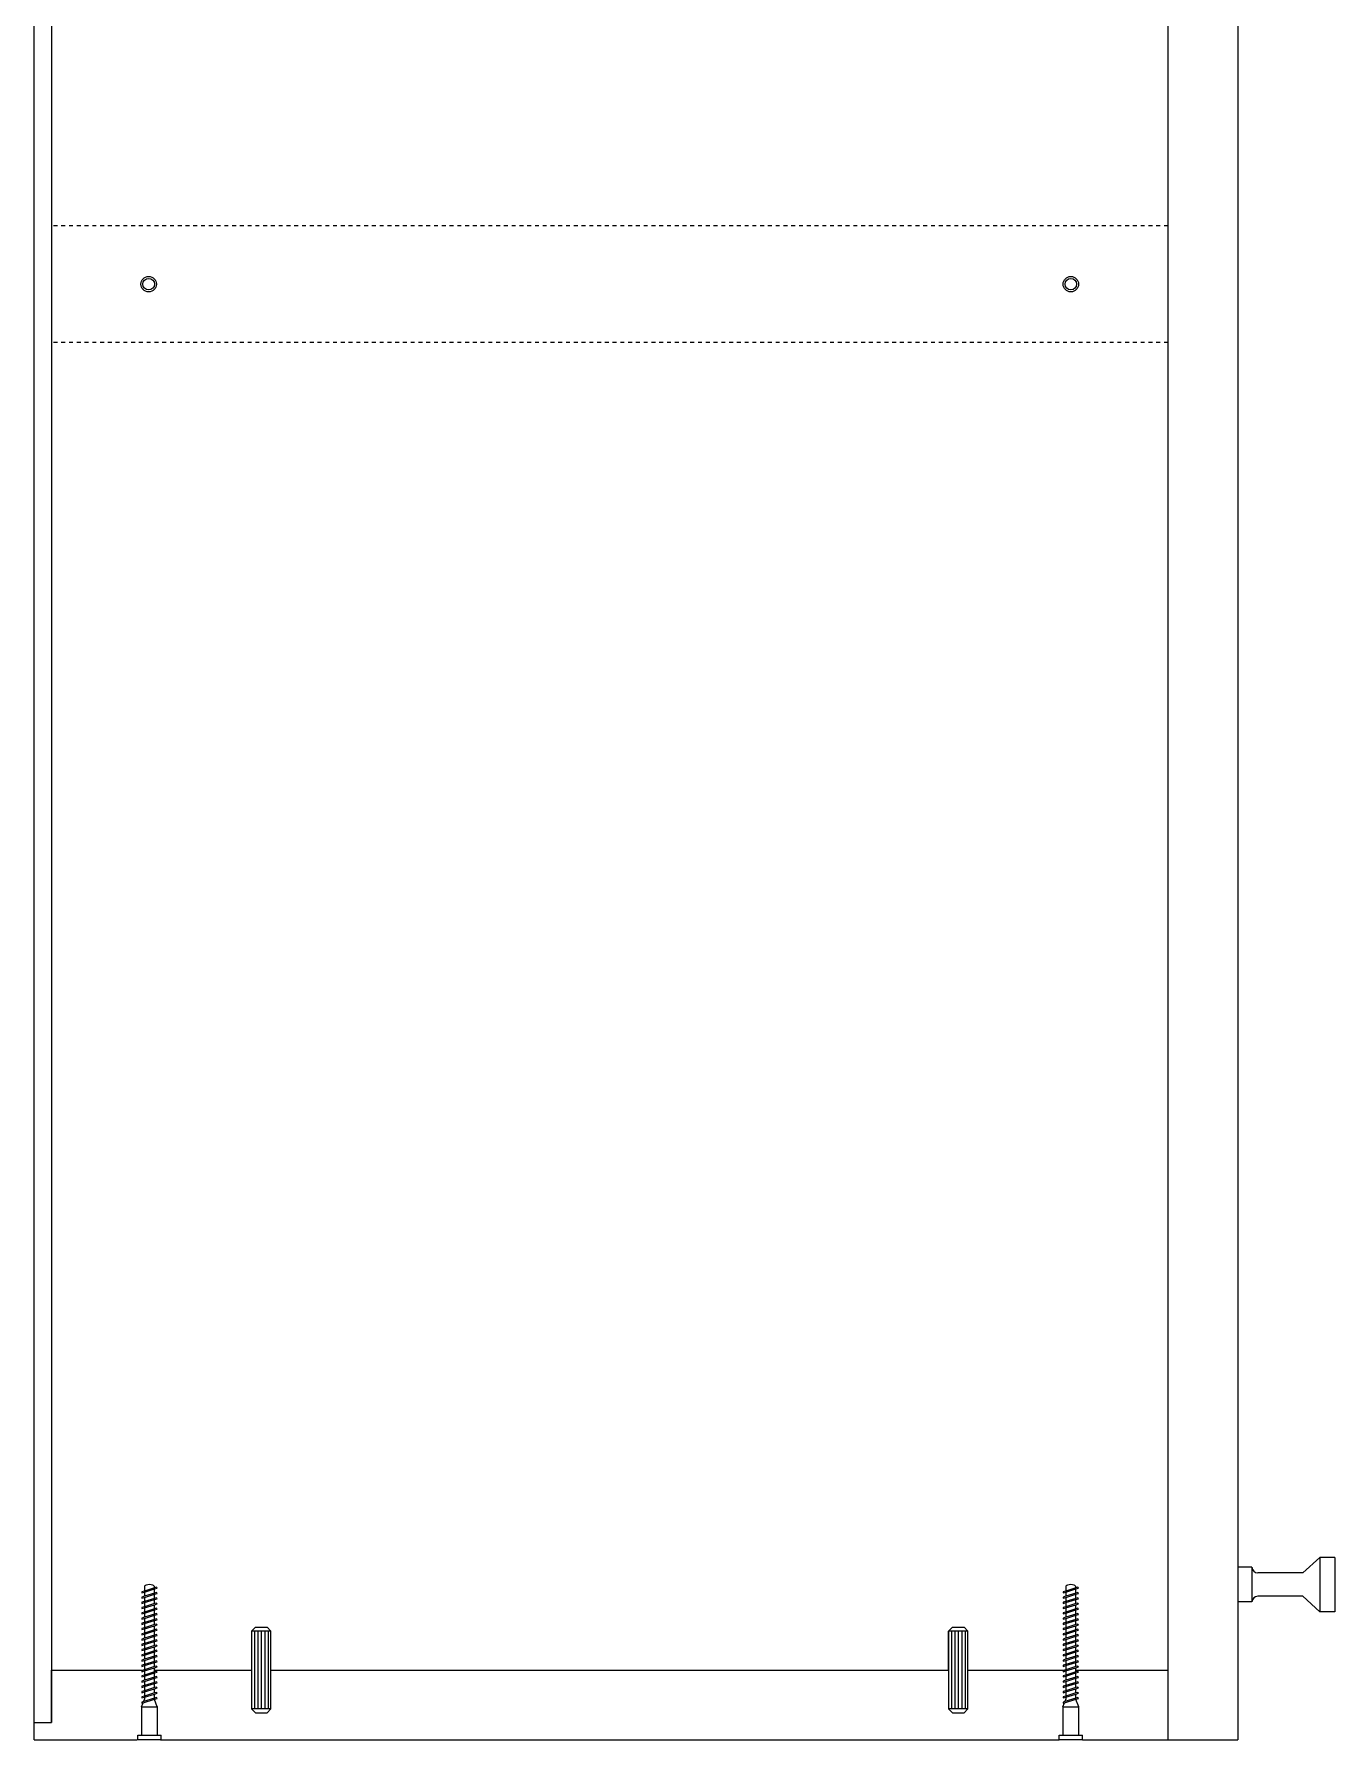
# Model space of a CAD drawing. Header units: centimetres. Extents: x -2268 to 4168, y -1681 to 1458.
# Drawn here: x -332.74 to -299.24, y 153.32 to 197.26 of the extents above; entities that cross this region are included whole.
import ezdxf

# ---------------------------------------------------------------- set-up
doc = ezdxf.new("R2010")
doc.units = ezdxf.units.CM
doc.linetypes.add('Linee Nascoste 2', pattern=[0.015, 0.01, -0.005])
for name, color, linetype, lineweight in [('0_Num_Penna__6', 6, 'Continuous', 18), ('A-FURN_Num_Penna__252_Num_Penna__252_Num_Penna__3_Num_Penna__252_Num_Penna__252_Num_Penna__252_Num_Penna__252_Num_Penna__252_Num_Penna__252_Num_Penna__252_Num_Penna__252_Num_Penna__252_Num_Penna__252_Num_Penna__252_Num_Penna__5', 5, 'Continuous', 18), ('A-FURN_Num_Penna__252_Num_Penna__252_Num_Penna__3_Num_Penna__252_Num_Penna__252_Num_Penna__252_Num_Penna__252_Num_Penna__252_Num_Penna__252_Num_Penna__252_Num_Penna__252_Num_Penna__252_Num_Penna__252_Num_Penna__252_Num_Penna__6', 6, 'Continuous', 18), ('A-SECT-PATT_Num_Penna__6_Num_Penna__6_Num_Penna__6_Num_Penna__6_Num_Penna__6_Num_Penna__6_Num_Penna__6_Num_Penna__6_Num_Penna__6_Num_Penna__6_Num_Penna__6_Num_Penna__6_Num_Penna__6_Num_Penna__6', 6, 'Continuous', 18), ('PDF16_Geometry_Num_Penna__5_Num_Penna__5_Num_Penna__5_Num_Penna__5_Num_Penna__5_Num_Penna__5_Num_Penna__5_Num_Penna__5_Num_Penna__5_Num_Penna__5_Num_Penna__5_Num_Penna__5_Num_Penna__5_Num_Penna__5', 5, 'Continuous', 18), ('PDF16_Geometry_Num_Penna__6_Num_Penna__6_Num_Penna__6_Num_Penna__6_Num_Penna__6_Num_Penna__6_Num_Penna__6_Num_Penna__6_Num_Penna__6_Num_Penna__6_Num_Penna__6_Num_Penna__6_Num_Penna__6_Num_Penna__6', 6, 'Continuous', 18), ('PDF22_Geometry_Num_Penna__1_Num_Penna__255_Num_Penna__3_Num_Penna__3_Num_Penna__5', 5, 'Continuous', 18), ('PDF22_Geometry_Num_Penna__1_Num_Penna__255_Num_Penna__5_Num_Penna__5_Num_Penna__5', 5, 'Continuous', 18), ('PDF2_Geometry_Num_Penna__7_Num_Penna__7_Num_Penna__7_Num_Penna__7_Num_Penna__7_Num_Penna__7_Num_Penna__7_Num_Penna__5', 5, 'Continuous', 18), ('PDF2_Geometry_Num_Penna__7_Num_Penna__7_Num_Penna__7_Num_Penna__7_Num_Penna__7_Num_Penna__7_Num_Penna__7_Num_Penna__6', 6, 'Continuous', 18), ('VITE_Num_Penna__5', 5, 'Continuous', 18)]:
    doc.layers.add(name, color=color, linetype=linetype, lineweight=lineweight)

msp = doc.modelspace()

# ---------------------------------------------------------------- linework, layer by layer
at = {"layer": '0_Num_Penna__6', "color": 6, "linetype": 'Continuous', "lineweight": 18}
for p, q in [((-327.1373, 156.1183), (-327.0373, 156.2183)), ((-327.0373, 156.2183), (-326.7373, 156.2183)), ((-326.6373, 156.1183), (-326.7373, 156.2183)), ((-309.1873, 156.1183), (-309.0873, 156.2183)), ((-309.0873, 156.2183), (-308.7873, 156.2183)), ((-308.6873, 156.1183), (-308.7873, 156.2183)), ((-327.1373, 154.1183), (-327.0373, 154.0183)), ((-327.0373, 154.0183), (-326.7373, 154.0183)), ((-326.6373, 154.1183), (-326.7373, 154.0183)), ((-309.1873, 154.1183), (-309.0873, 154.0183)), ((-309.0873, 154.0183), (-308.7873, 154.0183)), ((-308.6873, 154.1183), (-308.7873, 154.0183))]:
    msp.add_line(p, q, dxfattribs=at)
at = {"layer": 'A-FURN_Num_Penna__252_Num_Penna__252_Num_Penna__3_Num_Penna__252_Num_Penna__252_Num_Penna__252_Num_Penna__252_Num_Penna__252_Num_Penna__252_Num_Penna__252_Num_Penna__252_Num_Penna__252_Num_Penna__252_Num_Penna__252_Num_Penna__5', "color": 5, "linetype": 'Continuous', "lineweight": 18}
for p, q in [((-329.637, 157.234), (-329.8978, 157.1534)), ((-329.8978, 157.1253), (-329.637, 157.206)), ((-329.637, 157.0987), (-329.8978, 157.0181)), ((-329.8978, 156.99), (-329.637, 157.0707)), ((-329.637, 156.9634), (-329.8978, 156.8828)), ((-329.8978, 156.8547), (-329.637, 156.9354)), ((-305.9083, 157.234), (-306.169, 157.1534)), ((-306.169, 157.1253), (-305.9083, 157.206)), ((-305.9083, 157.0987), (-306.169, 157.0181)), ((-306.169, 156.99), (-305.9083, 157.0707)), ((-305.9083, 156.9634), (-306.169, 156.8828)), ((-306.169, 156.8547), (-305.9083, 156.9354)), ((-329.637, 156.8281), (-329.8978, 156.7475)), ((-329.8978, 156.7194), (-329.637, 156.8001)), ((-329.637, 156.6928), (-329.8978, 156.6122)), ((-329.8978, 156.5842), (-329.637, 156.6649)), ((-329.637, 156.5575), (-329.8978, 156.4769)), ((-329.8978, 156.4489), (-329.637, 156.5296)), ((-305.9083, 156.8281), (-306.169, 156.7475)), ((-306.169, 156.7194), (-305.9083, 156.8001)), ((-305.9083, 156.6928), (-306.169, 156.6122)), ((-306.169, 156.5842), (-305.9083, 156.6649)), ((-305.9083, 156.5575), (-306.169, 156.4769)), ((-306.169, 156.4489), (-305.9083, 156.5296)), ((-329.637, 156.4222), (-329.8978, 156.3416)), ((-329.8978, 156.3136), (-329.637, 156.3943)), ((-329.637, 156.2869), (-329.8978, 156.2063)), ((-329.8978, 156.1783), (-329.637, 156.259)), ((-329.637, 156.1517), (-329.8978, 156.071)), ((-329.8978, 156.043), (-329.637, 156.1237)), ((-329.637, 156.0164), (-329.8978, 155.9357)), ((-305.9083, 156.4222), (-306.169, 156.3416)), ((-306.169, 156.3136), (-305.9083, 156.3943)), ((-305.9083, 156.2869), (-306.169, 156.2063)), ((-306.169, 156.1783), (-305.9083, 156.259)), ((-305.9083, 156.1517), (-306.169, 156.071)), ((-306.169, 156.043), (-305.9083, 156.1237)), ((-305.9083, 156.0164), (-306.169, 155.9357)), ((-329.8978, 155.9077), (-329.637, 155.9884)), ((-329.637, 155.8811), (-329.8978, 155.8004)), ((-329.8978, 155.7724), (-329.637, 155.8531)), ((-329.637, 155.7458), (-329.8978, 155.6651)), ((-329.8978, 155.6371), (-329.637, 155.7178)), ((-329.637, 155.6105), (-329.8978, 155.5299)), ((-329.8978, 155.5018), (-329.637, 155.5825)), ((-306.169, 155.9077), (-305.9083, 155.9884)), ((-305.9083, 155.8811), (-306.169, 155.8004)), ((-306.169, 155.7724), (-305.9083, 155.8531)), ((-305.9083, 155.7458), (-306.169, 155.6651)), ((-306.169, 155.6371), (-305.9083, 155.7178)), ((-305.9083, 155.6105), (-306.169, 155.5299)), ((-306.169, 155.5018), (-305.9083, 155.5825)), ((-329.637, 155.4752), (-329.8978, 155.3946)), ((-329.8978, 155.3665), (-329.637, 155.4472)), ((-329.637, 155.3399), (-329.8978, 155.2593)), ((-329.8978, 155.2312), (-329.637, 155.3119)), ((-329.637, 155.2046), (-329.8978, 155.124)), ((-329.8978, 155.0959), (-329.637, 155.1766)), ((-305.9083, 155.4752), (-306.169, 155.3946)), ((-306.169, 155.3665), (-305.9083, 155.4472)), ((-305.9083, 155.3399), (-306.169, 155.2593)), ((-306.169, 155.2312), (-305.9083, 155.3119)), ((-305.9083, 155.2046), (-306.169, 155.124)), ((-306.169, 155.0959), (-305.9083, 155.1766)), ((-329.637, 155.0693), (-329.8978, 154.9887)), ((-329.8978, 154.9607), (-329.637, 155.0414)), ((-329.637, 154.934), (-329.8978, 154.8534)), ((-329.8978, 154.8254), (-329.637, 154.9061)), ((-329.637, 154.7987), (-329.8978, 154.7181)), ((-329.8978, 154.6901), (-329.637, 154.7708)), ((-305.9083, 155.0693), (-306.169, 154.9887)), ((-306.169, 154.9607), (-305.9083, 155.0414)), ((-305.9083, 154.934), (-306.169, 154.8534)), ((-306.169, 154.8254), (-305.9083, 154.9061)), ((-305.9083, 154.7987), (-306.169, 154.7181)), ((-306.169, 154.6901), (-305.9083, 154.7708)), ((-329.932, 154.2736), (-329.637, 154.3649)), ((-329.637, 154.3929), (-329.9196, 154.3055)), ((-329.637, 154.6635), (-329.8978, 154.5828)), ((-329.8978, 154.5548), (-329.637, 154.6355)), ((-329.637, 154.5282), (-329.8978, 154.4475)), ((-329.8978, 154.4195), (-329.637, 154.5002)), ((-306.2032, 154.2736), (-305.9083, 154.3649)), ((-305.9083, 154.3929), (-306.1908, 154.3055)), ((-305.9083, 154.6635), (-306.169, 154.5828)), ((-306.169, 154.5548), (-305.9083, 154.6355)), ((-305.9083, 154.5282), (-306.169, 154.4475)), ((-306.169, 154.4195), (-305.9083, 154.5002)), ((-329.8978, 154.1599), (-329.9733, 154.1599)), ((-329.5615, 154.1599), (-329.8978, 154.1599)), ((-306.169, 154.1599), (-306.2445, 154.1599)), ((-305.8328, 154.1599), (-306.169, 154.1599)), ((-329.9733, 153.4383), (-329.5615, 153.4383)), ((-306.2445, 153.4383), (-305.8328, 153.4383)), ((-329.4674, 153.3183), (-330.0674, 153.3182)), ((-305.7386, 153.3183), (-306.3386, 153.3182))]:
    msp.add_line(p, q, dxfattribs=at)
for centre in [(-329.7873, 190.8183), (-306.0373, 190.8183)]:
    msp.add_circle(centre, 0.15, dxfattribs=at)
at = {"layer": 'A-FURN_Num_Penna__252_Num_Penna__252_Num_Penna__3_Num_Penna__252_Num_Penna__252_Num_Penna__252_Num_Penna__252_Num_Penna__252_Num_Penna__252_Num_Penna__252_Num_Penna__252_Num_Penna__252_Num_Penna__252_Num_Penna__252_Num_Penna__6', "color": 6, "linetype": 'Continuous', "lineweight": 18}
for p, q in [((-329.964, 157.1048), (-329.8978, 157.1253)), ((-329.964, 156.9695), (-329.8978, 156.99)), ((-329.8978, 157.1534), (-329.9614, 157.1337)), ((-329.8978, 157.0181), (-329.9614, 156.9984)), ((-329.8978, 156.8828), (-329.9614, 156.8631)), ((-329.5892, 157.2488), (-329.637, 157.234)), ((-329.637, 157.206), (-329.5707, 157.2266)), ((-329.5892, 157.1135), (-329.637, 157.0987)), ((-329.637, 157.0707), (-329.5707, 157.0913)), ((-329.5892, 156.9782), (-329.637, 156.9634)), ((-329.637, 156.9354), (-329.5707, 156.956)), ((-306.2353, 157.1048), (-306.169, 157.1253)), ((-306.2353, 156.9695), (-306.169, 156.99)), ((-306.169, 157.1534), (-306.2326, 157.1337)), ((-306.169, 157.0181), (-306.2326, 156.9984)), ((-306.169, 156.8828), (-306.2326, 156.8631)), ((-305.8604, 157.2488), (-305.9083, 157.234)), ((-305.9083, 157.206), (-305.8419, 157.2266)), ((-305.8604, 157.1135), (-305.9083, 157.0987)), ((-305.9083, 157.0707), (-305.8419, 157.0913)), ((-305.8604, 156.9782), (-305.9083, 156.9634)), ((-305.9083, 156.9354), (-305.8419, 156.956)), ((-329.9641, 156.6989), (-329.8978, 156.7194)), ((-329.9641, 156.4283), (-329.8978, 156.4489)), ((-329.964, 156.8342), (-329.8978, 156.8547)), ((-329.964, 156.5636), (-329.8978, 156.5842)), ((-329.8978, 156.7475), (-329.9614, 156.7278)), ((-329.8978, 156.6122), (-329.9614, 156.5925)), ((-329.8978, 156.4769), (-329.9614, 156.4572)), ((-329.5892, 156.8429), (-329.637, 156.8281)), ((-329.637, 156.8001), (-329.5707, 156.8207)), ((-329.5892, 156.7076), (-329.637, 156.6928)), ((-329.637, 156.6649), (-329.5707, 156.6854)), ((-329.5892, 156.5723), (-329.637, 156.5575)), ((-329.637, 156.5296), (-329.5707, 156.5501)), ((-329.5892, 156.4371), (-329.637, 156.4222)), ((-306.2353, 156.8342), (-306.169, 156.8547)), ((-306.2353, 156.6989), (-306.169, 156.7194)), ((-306.2353, 156.5636), (-306.169, 156.5842)), ((-306.2353, 156.4283), (-306.169, 156.4489)), ((-306.169, 156.7475), (-306.2326, 156.7278)), ((-306.169, 156.6122), (-306.2326, 156.5925)), ((-306.169, 156.4769), (-306.2326, 156.4572)), ((-305.8604, 156.8429), (-305.9083, 156.8281)), ((-305.9083, 156.8001), (-305.8419, 156.8207)), ((-305.8604, 156.7076), (-305.9083, 156.6928)), ((-305.9083, 156.6649), (-305.8419, 156.6854)), ((-305.8604, 156.5723), (-305.9083, 156.5575)), ((-305.9083, 156.5296), (-305.8419, 156.5501)), ((-305.8604, 156.4371), (-305.9083, 156.4222)), ((-329.9641, 156.293), (-329.8978, 156.3136)), ((-329.9641, 156.1577), (-329.8978, 156.1783)), ((-329.964, 156.0225), (-329.8978, 156.043)), ((-329.8978, 156.3416), (-329.9614, 156.3219)), ((-329.8978, 156.2063), (-329.9614, 156.1866)), ((-329.8978, 156.071), (-329.9614, 156.0513)), ((-329.637, 156.3943), (-329.5707, 156.4148)), ((-329.5892, 156.3018), (-329.637, 156.2869)), ((-329.637, 156.259), (-329.5707, 156.2795)), ((-329.5892, 156.1665), (-329.637, 156.1517)), ((-329.637, 156.1237), (-329.5707, 156.1442)), ((-329.5892, 156.0312), (-329.637, 156.0164)), ((-329.637, 155.9884), (-329.5707, 156.0089)), ((-309.1873, 155.1183), (-309.1873, 156.1183)), ((-308.6873, 155.1183), (-308.6873, 156.1183)), ((-306.2353, 156.293), (-306.169, 156.3136)), ((-306.2353, 156.1577), (-306.169, 156.1783)), ((-306.2353, 156.0225), (-306.169, 156.043)), ((-306.169, 156.3416), (-306.2326, 156.3219)), ((-306.169, 156.2063), (-306.2326, 156.1866)), ((-306.169, 156.071), (-306.2326, 156.0513)), ((-305.9083, 156.3943), (-305.8419, 156.4148)), ((-305.8604, 156.3018), (-305.9083, 156.2869)), ((-305.9083, 156.259), (-305.8419, 156.2795)), ((-305.8604, 156.1665), (-305.9083, 156.1517)), ((-305.9083, 156.1237), (-305.8419, 156.1442)), ((-305.8604, 156.0312), (-305.9083, 156.0164)), ((-305.9083, 155.9884), (-305.8419, 156.0089)), ((-329.9641, 155.8872), (-329.8978, 155.9077)), ((-329.9641, 155.7519), (-329.8978, 155.7724)), ((-329.9641, 155.6166), (-329.8978, 155.6371)), ((-329.8978, 155.9357), (-329.9614, 155.916)), ((-329.8978, 155.8004), (-329.9614, 155.7808)), ((-329.8978, 155.6651), (-329.9614, 155.6455)), ((-329.5892, 155.8959), (-329.637, 155.8811)), ((-329.637, 155.8531), (-329.5707, 155.8736)), ((-329.5892, 155.7606), (-329.637, 155.7458)), ((-329.637, 155.7178), (-329.5707, 155.7383)), ((-329.5892, 155.6253), (-329.637, 155.6105)), ((-329.637, 155.5825), (-329.5707, 155.6031)), ((-306.2353, 155.8872), (-306.169, 155.9077)), ((-306.2353, 155.7519), (-306.169, 155.7724)), ((-306.2353, 155.6166), (-306.169, 155.6371)), ((-306.169, 155.9357), (-306.2326, 155.916)), ((-306.169, 155.8004), (-306.2326, 155.7808)), ((-306.169, 155.6651), (-306.2326, 155.6455)), ((-305.8604, 155.8959), (-305.9083, 155.8811)), ((-305.9083, 155.8531), (-305.8419, 155.8736)), ((-305.8604, 155.7606), (-305.9083, 155.7458)), ((-305.9083, 155.7178), (-305.8419, 155.7383)), ((-305.8604, 155.6253), (-305.9083, 155.6105)), ((-305.9083, 155.5825), (-305.8419, 155.6031)), ((-329.9641, 155.4813), (-329.8978, 155.5018)), ((-329.9641, 155.346), (-329.8978, 155.3665)), ((-329.9641, 155.2107), (-329.8978, 155.2312)), ((-329.8978, 155.5299), (-329.9614, 155.5102)), ((-329.8978, 155.3946), (-329.9614, 155.3749)), ((-329.8978, 155.2593), (-329.9614, 155.2396)), ((-329.8978, 155.124), (-329.9614, 155.1043)), ((-329.5892, 155.49), (-329.637, 155.4752)), ((-329.637, 155.4472), (-329.5707, 155.4678)), ((-329.5892, 155.3547), (-329.637, 155.3399)), ((-329.637, 155.3119), (-329.5707, 155.3325)), ((-329.5892, 155.2194), (-329.637, 155.2046)), ((-329.637, 155.1766), (-329.5707, 155.1972)), ((-306.2353, 155.4813), (-306.169, 155.5018)), ((-306.2353, 155.346), (-306.169, 155.3665)), ((-306.2353, 155.2107), (-306.169, 155.2312)), ((-306.169, 155.5299), (-306.2326, 155.5102)), ((-306.169, 155.3946), (-306.2326, 155.3749)), ((-306.169, 155.2593), (-306.2326, 155.2396)), ((-306.169, 155.124), (-306.2326, 155.1043)), ((-305.8604, 155.49), (-305.9083, 155.4752)), ((-305.9083, 155.4472), (-305.8419, 155.4678)), ((-305.8604, 155.3547), (-305.9083, 155.3399)), ((-305.9083, 155.3119), (-305.8419, 155.3325)), ((-305.8604, 155.2194), (-305.9083, 155.2046)), ((-305.9083, 155.1766), (-305.8419, 155.1972)), ((-329.9641, 155.0754), (-329.8978, 155.0959)), ((-329.9641, 154.9401), (-329.8978, 154.9607)), ((-329.9641, 154.8048), (-329.8978, 154.8254)), ((-329.9641, 154.6695), (-329.8978, 154.6901)), ((-329.8978, 154.9887), (-329.9614, 154.969)), ((-329.8978, 154.8534), (-329.9614, 154.8337)), ((-329.8978, 154.7181), (-329.9614, 154.6984)), ((-329.5892, 155.0841), (-329.637, 155.0693)), ((-329.637, 155.0414), (-329.5707, 155.0619)), ((-329.5892, 154.9488), (-329.637, 154.934)), ((-329.637, 154.9061), (-329.5707, 154.9266)), ((-329.5892, 154.8136), (-329.637, 154.7987)), ((-329.637, 154.7708), (-329.5707, 154.7913)), ((-329.5892, 154.6783), (-329.637, 154.6635)), ((-306.2353, 155.0754), (-306.169, 155.0959)), ((-306.2353, 154.9401), (-306.169, 154.9607)), ((-306.2353, 154.8048), (-306.169, 154.8254)), ((-306.2353, 154.6695), (-306.169, 154.6901)), ((-306.169, 154.9887), (-306.2326, 154.969)), ((-306.169, 154.8534), (-306.2326, 154.8337)), ((-306.169, 154.7181), (-306.2326, 154.6984)), ((-305.8604, 155.0841), (-305.9083, 155.0693)), ((-305.9083, 155.0414), (-305.8419, 155.0619)), ((-305.8604, 154.9488), (-305.9083, 154.934)), ((-305.9083, 154.9061), (-305.8419, 154.9266)), ((-305.8604, 154.8136), (-305.9083, 154.7987)), ((-305.9083, 154.7708), (-305.8419, 154.7913)), ((-305.8604, 154.6783), (-305.9083, 154.6635)), ((-329.9641, 154.5342), (-329.8978, 154.5548)), ((-329.9641, 154.399), (-329.8978, 154.4195)), ((-329.9641, 154.2637), (-329.932, 154.2736)), ((-329.8978, 154.5828), (-329.9614, 154.5631)), ((-329.8978, 154.4475), (-329.9614, 154.4278)), ((-329.9196, 154.3055), (-329.9614, 154.2925)), ((-329.637, 154.6355), (-329.5707, 154.656)), ((-329.5892, 154.543), (-329.637, 154.5282)), ((-329.637, 154.5002), (-329.5707, 154.5207)), ((-329.5892, 154.4077), (-329.637, 154.3929)), ((-329.637, 154.3649), (-329.5707, 154.3854)), ((-306.2353, 154.5342), (-306.169, 154.5548)), ((-306.2353, 154.399), (-306.169, 154.4195)), ((-306.2353, 154.2637), (-306.2032, 154.2736)), ((-306.169, 154.5828), (-306.2326, 154.5631)), ((-306.169, 154.4475), (-306.2326, 154.4278)), ((-306.1908, 154.3055), (-306.2326, 154.2925)), ((-305.9083, 154.6355), (-305.8419, 154.656)), ((-305.8604, 154.543), (-305.9083, 154.5282)), ((-305.9083, 154.5002), (-305.8419, 154.5207)), ((-305.8604, 154.4077), (-305.9083, 154.3929)), ((-305.9083, 154.3649), (-305.8419, 154.3854)), ((-330.0674, 153.4382), (-329.9733, 153.4383)), ((-330.0674, 153.3182), (-330.0674, 153.4382)), ((-329.5615, 153.4383), (-329.4674, 153.4383)), ((-329.4674, 153.3182), (-329.4674, 153.4383)), ((-306.3386, 153.4382), (-306.2445, 153.4383)), ((-306.3386, 153.3182), (-306.3386, 153.4382)), ((-305.8328, 153.4383), (-305.7387, 153.4383)), ((-305.7386, 153.3182), (-305.7387, 153.4383))]:
    msp.add_line(p, q, dxfattribs=at)
at = {"layer": 'A-SECT-PATT_Num_Penna__6_Num_Penna__6_Num_Penna__6_Num_Penna__6_Num_Penna__6_Num_Penna__6_Num_Penna__6_Num_Penna__6_Num_Penna__6_Num_Penna__6_Num_Penna__6_Num_Penna__6_Num_Penna__6_Num_Penna__6', "color": 6, "linetype": 'Continuous', "lineweight": 18}
msp.add_line((-332.2873, 227.8683), (-332.2873, 153.7683), dxfattribs=at)
at = {"layer": 'PDF16_Geometry_Num_Penna__5_Num_Penna__5_Num_Penna__5_Num_Penna__5_Num_Penna__5_Num_Penna__5_Num_Penna__5_Num_Penna__5_Num_Penna__5_Num_Penna__5_Num_Penna__5_Num_Penna__5_Num_Penna__5_Num_Penna__5', "color": 5, "linetype": 'Continuous', "lineweight": 18}
for p, q in [((-301.3718, 157.7661), (-301.7373, 157.7661)), ((-301.7373, 157.7661), (-301.7373, 156.8705)), ((-301.3718, 157.7661), (-301.3718, 156.8705)), ((-299.6284, 158.0183), (-300.0644, 157.6176)), ((-299.2373, 158.0183), (-299.6284, 158.0183)), ((-299.6284, 158.0183), (-299.6284, 156.6183)), ((-299.2373, 158.0183), (-299.2373, 156.6183)), ((-300.0644, 157.6176), (-301.2233, 157.6176)), ((-300.0644, 157.0189), (-301.2233, 157.0189)), ((-299.6284, 156.6183), (-300.0644, 157.0189)), ((-301.3718, 156.8705), (-301.7373, 156.8705)), ((-299.2373, 156.6183), (-299.6284, 156.6183))]:
    msp.add_line(p, q, dxfattribs=at)
for centre, start, end in [((-301.2233, 157.7661), 180, 270), ((-301.2233, 156.8705), 90, 180)]:
    msp.add_arc(centre, 0.1485, start, end, dxfattribs=at)
at = {"layer": 'PDF16_Geometry_Num_Penna__6_Num_Penna__6_Num_Penna__6_Num_Penna__6_Num_Penna__6_Num_Penna__6_Num_Penna__6_Num_Penna__6_Num_Penna__6_Num_Penna__6_Num_Penna__6_Num_Penna__6_Num_Penna__6_Num_Penna__6', "color": 6, "linetype": 'Continuous', "lineweight": 18}
for p, q in [((-332.7373, 153.7683), (-332.7373, 228.3183)), ((-303.5373, 228.3183), (-303.5373, 153.3183)), ((-301.7373, 228.3183), (-301.7373, 153.3183)), ((-332.2873, 155.1183), (-329.9162, 155.1183)), ((-332.2873, 153.7683), (-332.2873, 155.1183)), ((-329.637, 155.1183), (-327.1373, 155.1183)), ((-326.6373, 155.1183), (-309.1873, 155.1183)), ((-308.6873, 155.1183), (-306.1875, 155.1183)), ((-305.9083, 155.1183), (-303.5373, 155.1183)), ((-332.7373, 153.3183), (-332.7373, 153.7683)), ((-332.7373, 153.7683), (-332.2873, 153.7683)), ((-332.7373, 153.3183), (-330.0859, 153.3183)), ((-329.4859, 153.3183), (-306.3386, 153.3183)), ((-305.7386, 153.3183), (-301.7373, 153.3183))]:
    msp.add_line(p, q, dxfattribs=at)
at = {"layer": 'PDF22_Geometry_Num_Penna__1_Num_Penna__255_Num_Penna__3_Num_Penna__3_Num_Penna__5', "color": 5, "linetype": 'Linee Nascoste 2', "lineweight": 18}
for p, q in [((-303.5373, 192.3183), (-332.2873, 192.3183)), ((-303.5373, 189.3183), (-332.2873, 189.3183))]:
    msp.add_line(p, q, dxfattribs=at)
at = {"layer": 'PDF22_Geometry_Num_Penna__1_Num_Penna__255_Num_Penna__5_Num_Penna__5_Num_Penna__5', "color": 5, "linetype": 'Continuous', "lineweight": 18}
for centre in [(-329.7873, 190.8183), (-306.0373, 190.8183)]:
    msp.add_circle(centre, 0.2, dxfattribs=at)
at = {"layer": 'PDF2_Geometry_Num_Penna__7_Num_Penna__7_Num_Penna__7_Num_Penna__7_Num_Penna__7_Num_Penna__7_Num_Penna__7_Num_Penna__5', "color": 5, "linetype": 'Continuous', "lineweight": 18, "flags": 128}
for points in [[(-305.9083, 157.0987), (-305.9083, 157.206)], [(-305.9083, 156.9634), (-305.9083, 157.0707)], [(-305.9083, 156.8281), (-305.9083, 156.9354)], [(-305.9083, 156.6928), (-305.9083, 156.8001)], [(-305.9083, 156.5575), (-305.9083, 156.6649)], [(-305.9083, 156.4222), (-305.9083, 156.5296)], [(-327.0633, 156.1183), (-327.0633, 154.1183)], [(-326.9752, 156.1183), (-326.9752, 154.1183)], [(-326.8869, 156.1183), (-326.8869, 154.1183)], [(-326.7987, 156.1183), (-326.7987, 154.1183)], [(-326.7106, 156.1183), (-326.7106, 154.1183)], [(-309.1133, 156.1183), (-309.1133, 154.1183)], [(-309.0252, 156.1183), (-309.0252, 154.1183)], [(-308.9369, 156.1183), (-308.9369, 154.1183)], [(-308.8487, 156.1183), (-308.8487, 154.1183)], [(-308.7606, 156.1183), (-308.7606, 154.1183)], [(-305.9083, 156.2869), (-305.9083, 156.3943)], [(-305.9083, 156.1517), (-305.9083, 156.259)], [(-305.9083, 156.0164), (-305.9083, 156.1237)], [(-305.9083, 155.8811), (-305.9083, 155.9884)], [(-305.9083, 155.7458), (-305.9083, 155.8531)], [(-305.9083, 155.6105), (-305.9083, 155.7178)], [(-305.9083, 155.4752), (-305.9083, 155.5825)], [(-305.9083, 155.3399), (-305.9083, 155.4472)], [(-305.9083, 155.2046), (-305.9083, 155.3119)], [(-305.9083, 155.0693), (-305.9083, 155.1766)], [(-305.9083, 154.934), (-305.9083, 155.0414)], [(-305.9083, 154.7987), (-305.9083, 154.9061)], [(-305.9083, 154.6635), (-305.9083, 154.7708)], [(-329.8978, 154.3619), (-329.8978, 154.3649)], [(-306.169, 154.3619), (-306.169, 154.3649)], [(-305.9083, 154.5282), (-305.9083, 154.6355)], [(-305.9083, 154.3929), (-305.9083, 154.5002)]]:
    msp.add_lwpolyline(points, dxfattribs=at)
at = {"layer": 'PDF2_Geometry_Num_Penna__7_Num_Penna__7_Num_Penna__7_Num_Penna__7_Num_Penna__7_Num_Penna__7_Num_Penna__7_Num_Penna__6', "color": 6, "linetype": 'Continuous', "lineweight": 18, "flags": 128}
for points in [[(-329.637, 157.234), (-329.637, 157.2638, 0.1995304), (-329.644, 157.2806, 0.1168771), (-329.6828, 157.3046, 0.162888), (-329.8518, 157.3046, 0.1168318), (-329.8908, 157.2807, 0.198418), (-329.8978, 157.2638), (-329.8978, 157.1534)], [(-305.9083, 157.234), (-305.9083, 157.2638, 0.1995304), (-305.9153, 157.2806, 0.1168771), (-305.954, 157.3046, 0.162888), (-306.123, 157.3046, 0.1168318), (-306.162, 157.2807, 0.198418), (-306.169, 157.2638), (-306.169, 157.1534)], [(-329.9614, 157.1337, 0.1987158), (-329.964, 157.1048)], [(-329.9614, 156.9984, 0.1992809), (-329.964, 156.9695)], [(-329.5707, 157.2266, 0.1990067), (-329.5892, 157.2488)], [(-329.5707, 157.0913, 0.1989404), (-329.5892, 157.1135)], [(-329.5707, 156.956, 0.1989543), (-329.5892, 156.9782)], [(-306.2326, 157.1337, 0.1987158), (-306.2353, 157.1048)], [(-306.2326, 156.9984, 0.1992809), (-306.2353, 156.9695)], [(-305.8419, 157.2266, 0.1990067), (-305.8604, 157.2488)], [(-305.8419, 157.0913, 0.1989404), (-305.8604, 157.1135)], [(-305.8419, 156.956, 0.1989543), (-305.8604, 156.9782)], [(-329.9614, 156.8631, 0.1985138), (-329.964, 156.8342)], [(-329.9614, 156.7278, 0.1996277), (-329.964, 156.6989)], [(-329.9614, 156.5925, 0.1987158), (-329.964, 156.5636)], [(-329.9614, 156.4572, 0.1992809), (-329.964, 156.4283)], [(-329.5707, 156.8207, 0.1988984), (-329.5892, 156.8429)], [(-329.5707, 156.6854, 0.1990067), (-329.5892, 156.7076)], [(-329.5707, 156.5501, 0.1989404), (-329.5892, 156.5724)], [(-329.5707, 156.4148, 0.1989543), (-329.5892, 156.4371)], [(-306.2326, 156.8631, 0.1985138), (-306.2353, 156.8342)], [(-306.2326, 156.7278, 0.1996277), (-306.2353, 156.6989)], [(-306.2326, 156.5925, 0.1987158), (-306.2353, 156.5636)], [(-306.2326, 156.4572, 0.1992809), (-306.2353, 156.4283)], [(-305.8419, 156.8207, 0.1988984), (-305.8604, 156.8429)], [(-305.8419, 156.6854, 0.1990067), (-305.8604, 156.7076)], [(-305.8419, 156.5501, 0.1989404), (-305.8604, 156.5724)], [(-305.8419, 156.4148, 0.1989543), (-305.8604, 156.4371)], [(-329.9614, 156.3219, 0.1985138), (-329.9641, 156.293)], [(-329.9614, 156.1866, 0.1996277), (-329.964, 156.1577)], [(-329.9614, 156.0513, 0.1987158), (-329.964, 156.0225)], [(-329.5707, 156.2795, 0.1988984), (-329.5892, 156.3018)], [(-329.5707, 156.1442, 0.1990067), (-329.5892, 156.1665)], [(-329.5707, 156.0089, 0.1989404), (-329.5892, 156.0312)], [(-306.2326, 156.3219, 0.1985138), (-306.2353, 156.293)], [(-306.2326, 156.1866, 0.1996277), (-306.2353, 156.1577)], [(-306.2326, 156.0513, 0.1987158), (-306.2353, 156.0225)], [(-305.8419, 156.2795, 0.1988984), (-305.8604, 156.3018)], [(-305.8419, 156.1442, 0.1990067), (-305.8604, 156.1665)], [(-305.8419, 156.0089, 0.1989404), (-305.8604, 156.0312)], [(-329.9614, 155.916, 0.1992809), (-329.964, 155.8872)], [(-329.9614, 155.7808, 0.1985138), (-329.9641, 155.7519)], [(-329.9614, 155.6454, 0.1996277), (-329.964, 155.6166)], [(-329.5707, 155.8736, 0.1989543), (-329.5892, 155.8959)], [(-329.5707, 155.7383, 0.1988984), (-329.5892, 155.7606)], [(-329.5707, 155.6031, 0.1990067), (-329.5892, 155.6253)], [(-306.2326, 155.916, 0.1992809), (-306.2353, 155.8872)], [(-306.2326, 155.7808, 0.1985138), (-306.2353, 155.7519)], [(-306.2326, 155.6454, 0.1996277), (-306.2353, 155.6166)], [(-305.8419, 155.8736, 0.1989543), (-305.8604, 155.8959)], [(-305.8419, 155.7383, 0.1988984), (-305.8604, 155.7606)], [(-305.8419, 155.6031, 0.1990067), (-305.8604, 155.6253)], [(-329.9614, 155.5102, 0.1987158), (-329.9641, 155.4813)], [(-329.9614, 155.3749, 0.1992809), (-329.964, 155.346)], [(-329.9614, 155.2396, 0.1985138), (-329.9641, 155.2107)], [(-329.5707, 155.4678, 0.1989404), (-329.5892, 155.49)], [(-329.5707, 155.3325, 0.1989543), (-329.5892, 155.3547)], [(-329.5707, 155.1972, 0.1988984), (-329.5892, 155.2194)], [(-306.2326, 155.5102, 0.1987158), (-306.2353, 155.4813)], [(-306.2326, 155.3749, 0.1992809), (-306.2353, 155.346)], [(-306.2326, 155.2396, 0.1985138), (-306.2353, 155.2107)], [(-305.8419, 155.4678, 0.1989404), (-305.8604, 155.49)], [(-305.8419, 155.3325, 0.1989543), (-305.8604, 155.3547)], [(-305.8419, 155.1972, 0.1988984), (-305.8604, 155.2194)], [(-329.9614, 155.1043, 0.1996277), (-329.964, 155.0754)], [(-329.9614, 154.969, 0.1987158), (-329.9641, 154.9401)], [(-329.9614, 154.8337, 0.1992809), (-329.9641, 154.8048)], [(-329.9614, 154.6984, 0.1985138), (-329.9641, 154.6695)], [(-329.5707, 155.0619, 0.1990067), (-329.5892, 155.0841)], [(-329.5707, 154.9266, 0.1989404), (-329.5892, 154.9489)], [(-329.5707, 154.7913, 0.1989543), (-329.5892, 154.8136)], [(-329.5707, 154.656, 0.1988984), (-329.5892, 154.6783)], [(-306.2326, 155.1043, 0.1996277), (-306.2353, 155.0754)], [(-306.2326, 154.969, 0.1987158), (-306.2353, 154.9401)], [(-306.2326, 154.8337, 0.1992809), (-306.2353, 154.8048)], [(-306.2326, 154.6984, 0.1985138), (-306.2353, 154.6695)], [(-305.8419, 155.0619, 0.1990067), (-305.8604, 155.0841)], [(-305.8419, 154.9266, 0.1989404), (-305.8604, 154.9489)], [(-305.8419, 154.7913, 0.1989543), (-305.8604, 154.8136)], [(-305.8419, 154.656, 0.1988984), (-305.8604, 154.6783)], [(-329.9614, 154.5631, 0.1996277), (-329.964, 154.5342)], [(-329.9614, 154.4278, 0.1987158), (-329.9641, 154.399)], [(-329.9614, 154.2925, 0.1958535), (-329.9638, 154.2637)], [(-329.5707, 154.5207, 0.1990067), (-329.5892, 154.543)], [(-329.5707, 154.3854, 0.1989009), (-329.5892, 154.4077)], [(-306.2326, 154.5631, 0.1996277), (-306.2353, 154.5342)], [(-306.2326, 154.4278, 0.1987158), (-306.2353, 154.399)], [(-306.2326, 154.2925, 0.1958535), (-306.2351, 154.2637)], [(-305.8419, 154.5207, 0.1990067), (-305.8604, 154.543)], [(-305.8419, 154.3854, 0.1989009), (-305.8604, 154.4077)], [(-329.9707, 154.1735, 0.0928564), (-329.9733, 154.1599), (-329.9733, 153.4383)], [(-329.5615, 153.4383), (-329.5615, 154.1599, 0.0974562), (-329.5643, 154.1742)], [(-306.242, 154.1735, 0.0928564), (-306.2445, 154.1599), (-306.2445, 153.4383)], [(-305.8328, 153.4383), (-305.8328, 154.1599, 0.0974562), (-305.8356, 154.1742)]]:
    msp.add_lwpolyline(points, format="xyb", dxfattribs=at)
for points in [[(-329.8978, 157.1253), (-329.8978, 157.0181)], [(-329.8978, 156.99), (-329.8978, 156.8828)], [(-329.637, 157.0987), (-329.637, 157.206)], [(-329.637, 156.9634), (-329.637, 157.0707)], [(-329.637, 156.8281), (-329.637, 156.9354)], [(-306.169, 157.1253), (-306.169, 157.0181)], [(-306.169, 156.99), (-306.169, 156.8828)], [(-329.8978, 156.8547), (-329.8978, 156.7475)], [(-329.8978, 156.7194), (-329.8978, 156.6122)], [(-329.8978, 156.5842), (-329.8978, 156.4769)], [(-329.8978, 156.4489), (-329.8978, 156.3416)], [(-329.637, 156.6928), (-329.637, 156.8001)], [(-329.637, 156.5575), (-329.637, 156.6649)], [(-329.637, 156.4222), (-329.637, 156.5296)], [(-306.169, 156.8547), (-306.169, 156.7475)], [(-306.169, 156.7194), (-306.169, 156.6122)], [(-306.169, 156.5842), (-306.169, 156.4769)], [(-306.169, 156.4489), (-306.169, 156.3416)], [(-329.8978, 156.3136), (-329.8978, 156.2063)], [(-329.8978, 156.1783), (-329.8978, 156.071)], [(-329.8978, 156.043), (-329.8978, 155.9357)], [(-329.637, 156.2869), (-329.637, 156.3943)], [(-329.637, 156.1517), (-329.637, 156.259)], [(-329.637, 156.0164), (-329.637, 156.1237)], [(-327.1373, 156.1183), (-327.1373, 154.1183)], [(-326.6373, 154.1183), (-326.6373, 156.1183)], [(-309.1873, 156.1183), (-309.1873, 154.1183)], [(-308.6873, 154.1183), (-308.6873, 156.1183)], [(-306.169, 156.3136), (-306.169, 156.2063)], [(-306.169, 156.1783), (-306.169, 156.071)], [(-306.169, 156.043), (-306.169, 155.9357)], [(-329.8978, 155.9077), (-329.8978, 155.8004)], [(-329.8978, 155.7724), (-329.8978, 155.6651)], [(-329.8978, 155.6371), (-329.8978, 155.5299)], [(-329.637, 155.8811), (-329.637, 155.9884)], [(-329.637, 155.7458), (-329.637, 155.8531)], [(-329.637, 155.6105), (-329.637, 155.7178)], [(-329.637, 155.4752), (-329.637, 155.5825)], [(-306.169, 155.9077), (-306.169, 155.8004)], [(-306.169, 155.7724), (-306.169, 155.6651)], [(-306.169, 155.6371), (-306.169, 155.5299)], [(-329.8978, 155.5018), (-329.8978, 155.3946)], [(-329.8978, 155.3665), (-329.8978, 155.2593)], [(-329.8978, 155.2312), (-329.8978, 155.124)], [(-329.637, 155.3399), (-329.637, 155.4472)], [(-329.637, 155.2046), (-329.637, 155.3119)], [(-329.637, 155.0693), (-329.637, 155.1766)], [(-306.169, 155.5018), (-306.169, 155.3946)], [(-306.169, 155.3665), (-306.169, 155.2593)], [(-306.169, 155.2312), (-306.169, 155.124)], [(-329.8978, 155.0959), (-329.8978, 154.9887)], [(-329.8978, 154.9607), (-329.8978, 154.8534)], [(-329.8978, 154.8254), (-329.8978, 154.7181)], [(-329.8978, 154.6901), (-329.8978, 154.5828)], [(-329.637, 154.934), (-329.637, 155.0414)], [(-329.637, 154.7987), (-329.637, 154.9061)], [(-329.637, 154.6635), (-329.637, 154.7708)], [(-306.169, 155.0959), (-306.169, 154.9887)], [(-306.169, 154.9607), (-306.169, 154.8534)], [(-306.169, 154.8254), (-306.169, 154.7181)], [(-306.169, 154.6901), (-306.169, 154.5828)], [(-329.9707, 154.1735), (-329.932, 154.2736)], [(-329.9196, 154.3055), (-329.8978, 154.3619)], [(-329.8978, 154.5548), (-329.8978, 154.4475)], [(-329.8978, 154.4195), (-329.8978, 154.3619)], [(-329.637, 154.5282), (-329.637, 154.6355)], [(-329.637, 154.3929), (-329.637, 154.5002)], [(-329.637, 154.3619), (-329.637, 154.3649)], [(-329.5641, 154.1736), (-329.637, 154.3619)], [(-306.242, 154.1735), (-306.2032, 154.2736)], [(-306.1908, 154.3055), (-306.169, 154.3619)], [(-306.169, 154.5548), (-306.169, 154.4475)], [(-306.169, 154.4195), (-306.169, 154.3619)], [(-305.9083, 154.3619), (-305.9083, 154.3649)], [(-305.8353, 154.1736), (-305.9083, 154.3619)]]:
    msp.add_lwpolyline(points, dxfattribs=at)
at = {"layer": 'VITE_Num_Penna__5', "color": 5, "linetype": 'Continuous', "lineweight": 18, "flags": 128}
for points in [[(-326.6373, 156.1183), (-327.1373, 156.1183)], [(-308.6873, 156.1183), (-309.1873, 156.1183)], [(-326.6373, 154.1183), (-327.1373, 154.1183)], [(-308.6873, 154.1183), (-309.1873, 154.1183)]]:
    msp.add_lwpolyline(points, dxfattribs=at)

doc.saveas('drawing.dxf')
